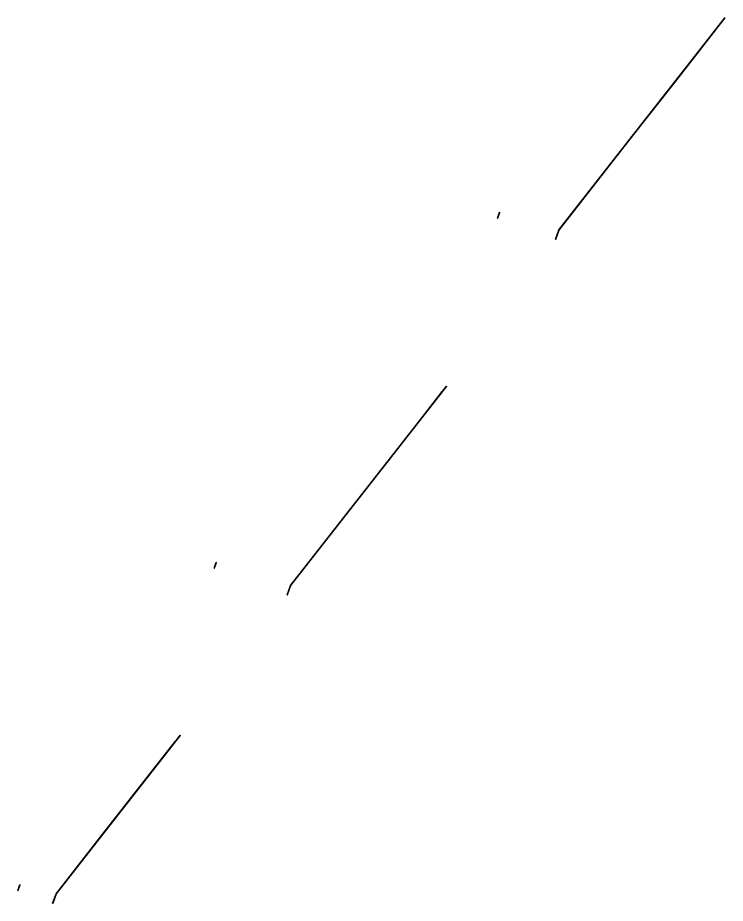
# Model space of a CAD drawing. Extents: x -11 to 40589024741, y -2 to 3380586937.
# Drawn here: x 40588853309 to 40589024741, y 3379961825 to 3380176474 of the extents above; entities that cross this region are included whole.
import ezdxf

# ---------------------------------------------------------------- set-up
doc = ezdxf.new("R2010")
doc.units = 0
doc.header["$LTSCALE"] = 10
doc.header["$MEASUREMENT"] = 0
doc.layers.add('建-墙-幕', color=252, linetype='Continuous')

msp = doc.modelspace()

# ---------------------------------------------------------------- linework, layer by layer
at = {"layer": '建-墙-幕'}
for p, q in [((40589013313.667267, 3380161972.607934), (40589024662.458527, 3380176474.084949)), ((40589013339.917603, 3380161952.06454), (40589024688.708862, 3380176453.541554)), ((40589013366.167938, 3380161931.521145), (40589024714.959198, 3380176432.998159)), ((40589013392.418266, 3380161910.97775), (40589024741.209534, 3380176412.454764)), ((40589024662.458527, 3380176474.084949), (40589024741.209534, 3380176412.454764)), ((40589001650.908821, 3380147069.943885), (40589013313.667267, 3380161972.607934)), ((40589001677.159157, 3380147049.40049), (40589013339.917603, 3380161952.06454)), ((40589001703.409492, 3380147028.857095), (40589013366.167938, 3380161931.521145)), ((40589001729.659828, 3380147008.313701), (40589013392.418266, 3380161910.97775)), ((40589013313.667267, 3380161972.607934), (40589013392.418266, 3380161910.97775)), ((40588984426.4422, 3380125060.533265), (40589001650.908821, 3380147069.943885)), ((40588984455.941933, 3380125044.141935), (40589001677.159157, 3380147049.40049)), ((40588984485.441658, 3380125027.750622), (40589001703.409492, 3380147028.857095)), ((40588984514.941383, 3380125011.359293), (40589001729.659828, 3380147008.313701)), ((40589001650.908821, 3380147069.943885), (40589001729.659828, 3380147008.313701)), ((40588969549.850304, 3380127906.997677), (40588970064.609306, 3380129315.90618)), ((40588969549.850304, 3380127906.997677), (40588969643.777527, 3380127872.680411)), ((40588969581.159378, 3380127895.558589), (40588970095.918381, 3380129304.467091)), ((40588969612.46846, 3380127884.1195), (40588970127.227463, 3380129293.028002)), ((40588969643.777527, 3380127872.680411), (40588970158.536537, 3380129281.588913)), ((40588970064.609306, 3380129315.90618), (40588970158.536537, 3380129281.588913)), ((40588983591.97171, 3380122776.566272), (40588984426.4422, 3380125060.533265)), ((40588983623.280777, 3380122765.127183), (40588984455.941933, 3380125044.141935)), ((40588983654.589867, 3380122753.688095), (40588984485.441658, 3380125027.750622)), ((40588983685.898941, 3380122742.249006), (40588984514.941383, 3380125011.359293)), ((40588983591.97171, 3380122776.566272), (40588983685.898941, 3380122742.249006)), ((40588956328.355377, 3380086068.958092), (40588957177.594597, 3380087154.115318)), ((40588956354.605721, 3380086048.414698), (40588957203.844933, 3380087133.571923)), ((40588956380.856056, 3380086027.871303), (40588957230.095268, 3380087113.028528)), ((40588956407.106392, 3380086007.327908), (40588957256.345596, 3380087092.485134)), ((40588957177.594597, 3380087154.115318), (40588957256.345596, 3380087092.485134)), ((40588951209.700287, 3380079528.344424), (40588956166.372627, 3380085861.976647)), ((40588951235.950623, 3380079507.80103), (40588956192.622963, 3380085841.433252)), ((40588951262.200958, 3380079487.257635), (40588956218.873299, 3380085820.889857)), ((40588951288.451286, 3380079466.71424), (40588956245.123627, 3380085800.346463)), ((40588956166.372627, 3380085861.976647), (40588956328.355377, 3380086068.958092)), ((40588956166.372627, 3380085861.976647), (40588956245.123627, 3380085800.346463)), ((40588956192.622963, 3380085841.433252), (40588956354.605721, 3380086048.414698)), ((40588956218.873299, 3380085820.889857), (40588956380.856056, 3380086027.871303)), ((40588956245.123627, 3380085800.346463), (40588956407.106392, 3380086007.327908)), ((40588956328.355377, 3380086068.958092), (40588956407.106392, 3380086007.327908)), ((40588919406.785622, 3380038890.603763), (40588951209.700287, 3380079528.344424)), ((40588919436.285347, 3380038874.212433), (40588951235.950623, 3380079507.80103)), ((40588919465.78508, 3380038857.82112), (40588951262.200958, 3380079487.257635)), ((40588919495.284813, 3380038841.42979), (40588951288.451286, 3380079466.71424)), ((40588951209.700287, 3380079528.344424), (40588951288.451286, 3380079466.71424)), ((40588900895.209717, 3380043065.146411), (40588901409.968719, 3380044474.054913)), ((40588900926.518791, 3380043053.707322), (40588901441.277786, 3380044462.615824)), ((40588900957.827873, 3380043042.268233), (40588901472.586884, 3380044451.176735)), ((40588900989.136948, 3380043030.829144), (40588901503.89595, 3380044439.737647)), ((40588901409.968719, 3380044474.054913), (40588901503.89595, 3380044439.737647)), ((40588900895.209717, 3380043065.146411), (40588900989.136948, 3380043030.829144)), ((40588918572.315117, 3380036606.636752), (40588919406.785622, 3380038890.603763)), ((40588918603.624199, 3380036595.197663), (40588919436.285347, 3380038874.212433)), ((40588918634.933281, 3380036583.758574), (40588919465.78508, 3380038857.82112)), ((40588918666.242363, 3380036572.319485), (40588919495.284813, 3380038841.42979)), ((40588918572.315117, 3380036606.636752), (40588918666.242363, 3380036572.319485)), ((40588873963.961906, 3379978656.501657), (40588891493.578659, 3380001055.83288)), ((40588873990.212242, 3379978635.958262), (40588891519.828987, 3380001035.289485)), ((40588874016.462578, 3379978615.414867), (40588891546.07933, 3380001014.74609)), ((40588874042.712914, 3379978594.871472), (40588891572.329674, 3380000994.202696)), ((40588891493.578659, 3380001055.83288), (40588891687.957962, 3380001304.210614)), ((40588891493.578659, 3380001055.83288), (40588891572.329674, 3380000994.202696)), ((40588891519.828987, 3380001035.289485), (40588891714.208298, 3380001283.667219)), ((40588891546.07933, 3380001014.746091), (40588891740.458633, 3380001263.123825)), ((40588891572.329674, 3380000994.202696), (40588891766.708969, 3380001242.580431)), ((40588891687.957962, 3380001304.210614), (40588892659.312088, 3380002545.406191)), ((40588891687.957962, 3380001304.210614), (40588891766.708969, 3380001242.580431)), ((40588891714.208298, 3380001283.66722), (40588892685.562424, 3380002524.862796)), ((40588891740.458633, 3380001263.123825), (40588892711.812759, 3380002504.319401)), ((40588891766.708969, 3380001242.58043), (40588892738.063103, 3380002483.776007)), ((40588892659.312088, 3380002545.406191), (40588892738.063103, 3380002483.776007)), ((40588862606.3536, 3379964143.758234), (40588873967.044441, 3379978660.440522)), ((40588862635.853317, 3379964127.366904), (40588873993.294777, 3379978639.897127)), ((40588862665.353073, 3379964110.975592), (40588874019.545113, 3379978619.353732)), ((40588862694.852783, 3379964094.584262), (40588874045.795448, 3379978598.810338)), ((40588873967.044441, 3379978660.440522), (40588874045.795448, 3379978598.810338)), ((40588853309.039223, 3379964951.777024), (40588853823.798218, 3379966360.685526)), ((40588853309.039223, 3379964951.777024), (40588853402.966454, 3379964917.459757)), ((40588853340.348289, 3379964940.337935), (40588853855.107292, 3379966349.246438)), ((40588853371.657372, 3379964928.898846), (40588853886.416367, 3379966337.807349)), ((40588853402.966454, 3379964917.459757), (40588853917.725449, 3379966326.36826)), ((40588853823.798218, 3379966360.685526), (40588853917.725449, 3379966326.36826)), ((40588861771.883087, 3379961859.791222), (40588862606.3536, 3379964143.758234)), ((40588861803.192169, 3379961848.352132), (40588862635.853317, 3379964127.366904)), ((40588861834.501251, 3379961836.913043), (40588862665.353073, 3379964110.975592)), ((40588861865.810333, 3379961825.473954), (40588862694.852783, 3379964094.584262)), ((40588861771.883087, 3379961859.791222), (40588861865.810333, 3379961825.473954))]:
    msp.add_line(p, q, dxfattribs=at)

doc.saveas('drawing.dxf')
